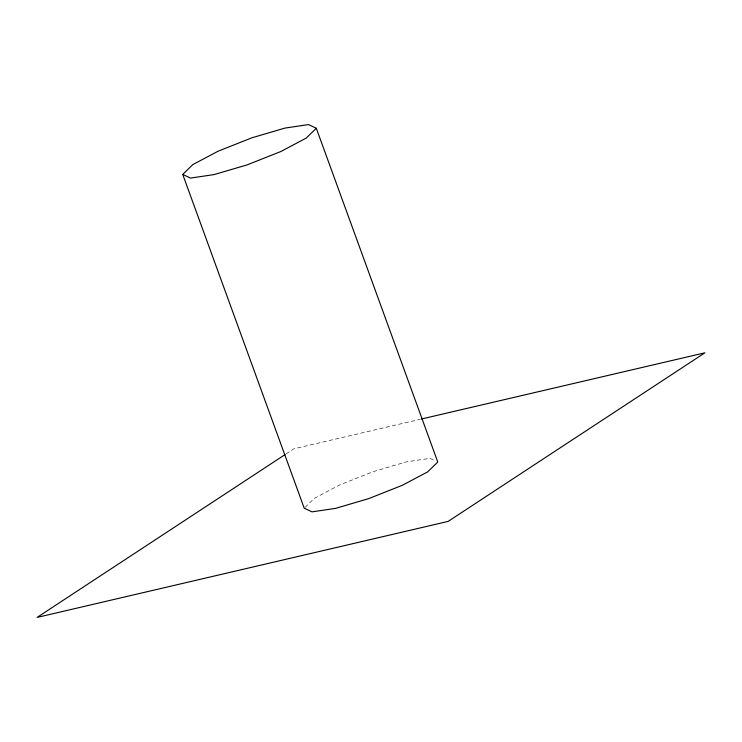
<?xml version="1.0" encoding="UTF-8"?>
<svg xmlns="http://www.w3.org/2000/svg" width="742" height="742" viewBox="0 0 742 742"><rect width="100%" height="100%" fill="white"/><g stroke="black" fill="none" stroke-linecap="round" stroke-linejoin="round"><path stroke-width="0.56" stroke-dasharray="3.71 2.78" d="M304.99 507.445L314.32 498.346L339.623 484.953L373.319 471.597L406.403 461.867L429.998 458.361L434.868 460.652M286.106 453.909L293.86 448.817L420.26 419.295"/><path stroke-width="1.11" d="M182.736 174.426L192.837 164.576L218.139 151.183L251.835 137.826L284.919 128.088L308.514 124.582L316.296 128.245L437.78 462.025L427.68 471.875L402.377 485.268L368.681 498.624L335.597 508.363L312.002 511.859L304.22 508.196L182.736 174.426L190.518 178.089L214.113 174.583L247.197 164.854L280.893 151.498L306.196 138.095L316.296 128.245M285.132 454.54L37.1 617.418L448.14 521.403L704.9 352.812L421.391 419.026"/></g></svg>
